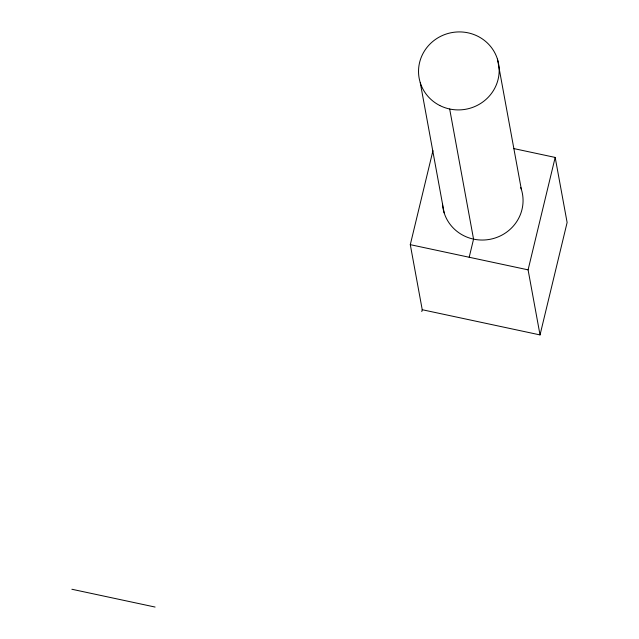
<?xml version="1.0" encoding="UTF-8"?>
<svg xmlns="http://www.w3.org/2000/svg" width="639" height="639" viewBox="0 0 639 639"><rect width="100%" height="100%" fill="white"/><g stroke="black" fill="none" stroke-linecap="round" stroke-linejoin="round"><path stroke-width="0.96" d="M421.788 311.568L422.235 309.723L410.294 244.665L432.946 150.652M469.194 257.253L473.555 239.13L449.672 109.005M422.235 309.723L540.035 334.916L528.086 269.85L555.179 157.426L513.66 148.552M540.035 334.916L567.12 222.492L555.179 157.426M410.294 244.665L528.086 269.85M71.88 589.254L155.085 607.05M497.446 59.139L521.328 189.272M420.262 82.687L444.145 212.819M520.737 187.523A40.369 38.955 -10.4 0 1 490.688 239.178A40.369 38.955 -10.4 0 1 442.476 203.713M439.824 105.531A40.369 38.955 -10.4 0 0 499.155 69.164A40.369 38.955 -10.4 0 0 437.579 38.044A40.369 38.955 -10.4 0 0 439.824 105.531"/></g></svg>
